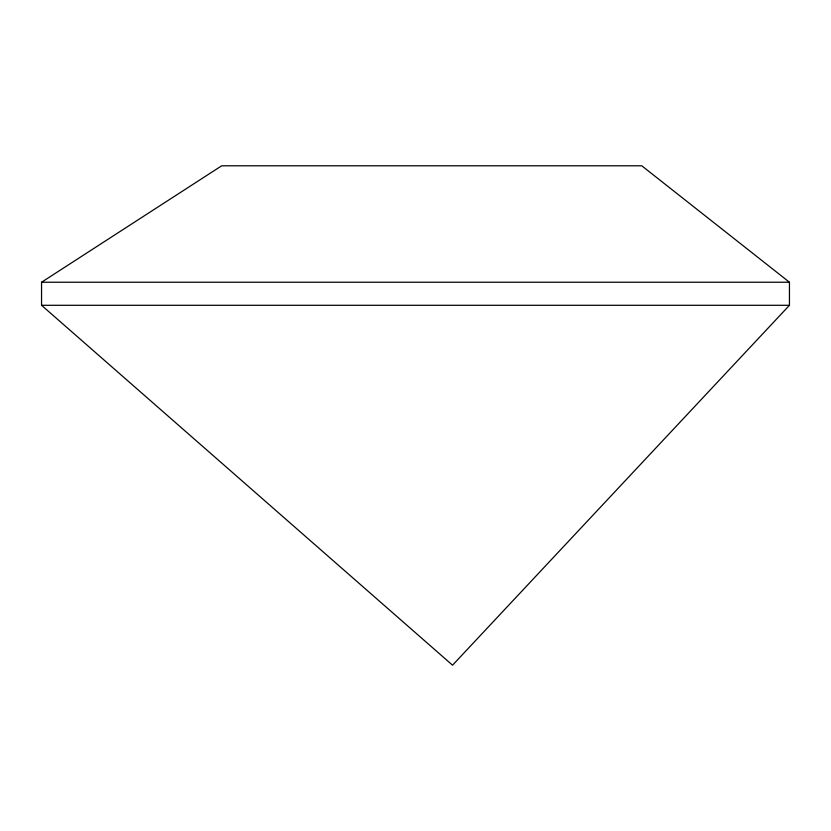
<?xml version="1.0" encoding="UTF-8"?>
<svg xmlns="http://www.w3.org/2000/svg" width="831" height="831" viewBox="0 0 831 831"><rect width="100%" height="100%" fill="white"/><g stroke="black" fill="none" stroke-linecap="round" stroke-linejoin="round"><path stroke-width="1.25" d="M789.45 305.289L452.542 665.195L41.55 305.289L41.55 282.239L221.68 165.805L641.781 165.805L789.45 282.239L789.45 305.289L41.55 305.289M41.55 282.239L789.45 282.239"/></g></svg>
